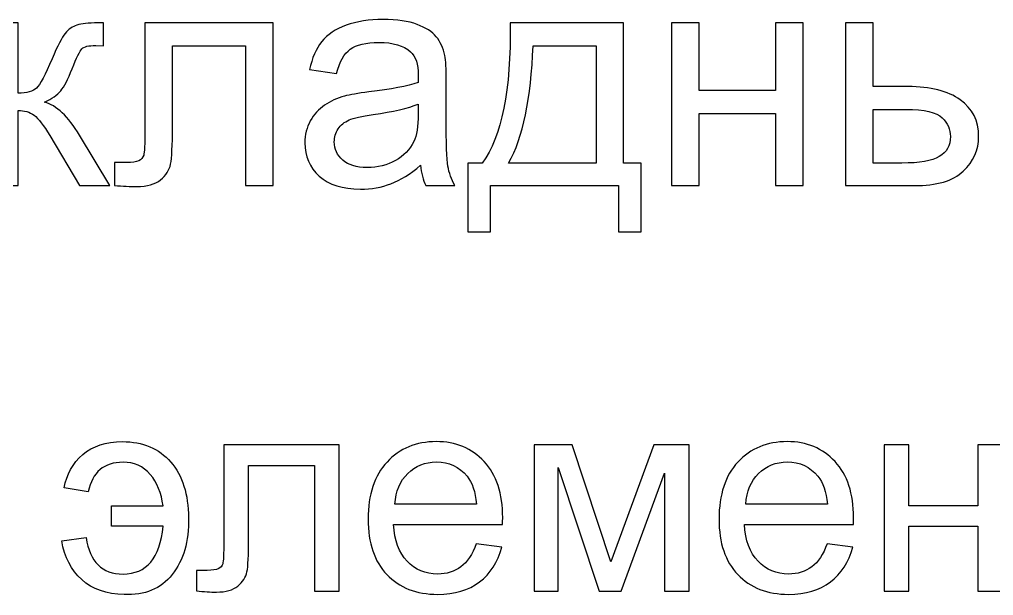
# Model space of a CAD drawing. Header units: millimetres. Extents: x -421 to 418, y -426 to 431.
# Drawn here: x -8.32 to 27.55, y 377.3 to 398.51 of the extents above; entities that cross this region are included whole.
import ezdxf

# ---------------------------------------------------------------- set-up
doc = ezdxf.new("R2010")
doc.units = ezdxf.units.MM
doc.header["$MEASUREMENT"] = 0
doc.layers.add('layer 1', color=7, linetype='Continuous')

msp = doc.modelspace()

# ---------------------------------------------------------------- linework, layer by layer
at = {"layer": 'layer 1', "color": 2}
for points, knots in [([(-9.3847, 398.3803), (-9.3847, 398.3803), (-8.369, 398.3803), (-8.369, 398.3803), (-8.369, 398.3803), (-8.369, 398.3803), (-8.369, 395.795), (-8.369, 395.795), (-8.369, 395.795), (-8.0458, 395.795), (-7.8188, 395.8565), (-7.688, 395.9816), (-7.688, 395.9816), (-7.5591, 396.1047), (-7.3687, 396.4644), (-7.1148, 397.0626), (-7.1148, 397.0626), (-6.9147, 397.5359), (-6.7531, 397.8475), (-6.63, 397.9975), (-6.63, 397.9975), (-6.505, 398.1476), (-6.3626, 398.2495), (-6.201, 398.3015), (-6.201, 398.3015), (-6.0375, 398.3534), (-5.7778, 398.3803), (-5.422, 398.3803), (-5.422, 398.3803), (-5.422, 398.3803), (-5.2181, 398.3803), (-5.2181, 398.3803), (-5.2181, 398.3803), (-5.2181, 398.3803), (-5.2181, 397.5436), (-5.2181, 397.5436), (-5.2181, 397.5436), (-5.2181, 397.5436), (-5.5008, 397.5493), (-5.5008, 397.5493), (-5.5008, 397.5493), (-5.7682, 397.5493), (-5.9394, 397.5089), (-6.0144, 397.4301), (-6.0144, 397.4301), (-6.0933, 397.3473), (-6.2145, 397.1011), (-6.3761, 396.6914), (-6.3761, 396.6914), (-6.53, 396.299), (-6.6704, 396.0277), (-6.7993, 395.8777), (-6.7993, 395.8777), (-6.9263, 395.7276), (-7.1244, 395.5911), (-7.3918, 395.466), (-7.3918, 395.466), (-6.9551, 395.3487), (-6.5242, 394.9428), (-6.101, 394.2464), (-6.101, 394.2464), (-6.101, 394.2464), (-4.9872, 392.3901), (-4.9872, 392.3901), (-4.9872, 392.3901), (-4.9872, 392.3901), (-6.1029, 392.3901), (-6.1029, 392.3901), (-6.1029, 392.3901), (-6.1029, 392.3901), (-7.2013, 394.2407), (-7.2013, 394.2407), (-7.2013, 394.2407), (-7.4226, 394.6158), (-7.6149, 394.862), (-7.7784, 394.9813), (-7.7784, 394.9813), (-7.9439, 395.1005), (-8.1401, 395.1602), (-8.369, 395.1602), (-8.369, 395.1602), (-8.369, 395.1602), (-8.369, 392.3901), (-8.369, 392.3901), (-8.369, 392.3901), (-8.369, 392.3901), (-9.3847, 392.3901), (-9.3847, 392.3901), (-9.3847, 392.3901), (-9.3847, 392.3901), (-9.3847, 398.3803), (-9.3847, 398.3803)], [0, 0, 0, 0, 0.0416667, 0.0416667, 0.0416667, 0.0416667, 0.0833333, 0.0833333, 0.0833333, 0.0833333, 0.125, 0.125, 0.125, 0.125, 0.1666667, 0.1666667, 0.1666667, 0.1666667, 0.2083333, 0.2083333, 0.2083333, 0.2083333, 0.25, 0.25, 0.25, 0.25, 0.2916667, 0.2916667, 0.2916667, 0.2916667, 0.3333333, 0.3333333, 0.3333333, 0.3333333, 0.375, 0.375, 0.375, 0.375, 0.4166667, 0.4166667, 0.4166667, 0.4166667, 0.4583333, 0.4583333, 0.4583333, 0.4583333, 0.5, 0.5, 0.5, 0.5, 0.5416667, 0.5416667, 0.5416667, 0.5416667, 0.5833333, 0.5833333, 0.5833333, 0.5833333, 0.625, 0.625, 0.625, 0.625, 0.6666667, 0.6666667, 0.6666667, 0.6666667, 0.7083333, 0.7083333, 0.7083333, 0.7083333, 0.75, 0.75, 0.75, 0.75, 0.7916667, 0.7916667, 0.7916667, 0.7916667, 0.8333333, 0.8333333, 0.8333333, 0.8333333, 0.875, 0.875, 0.875, 0.875, 0.9166667, 0.9166667, 0.9166667, 0.9166667, 1, 1, 1, 1]), ([(-3.6983, 398.3803), (-3.6983, 398.3803), (1.0223, 398.3803), (1.0223, 398.3803), (1.0223, 398.3803), (1.0223, 398.3803), (1.0223, 392.3959), (1.0223, 392.3959), (1.0223, 392.3959), (1.0223, 392.3959), (0.0066, 392.3959), (0.0066, 392.3959), (0.0066, 392.3959), (0.0066, 392.3959), (0.0066, 397.5378), (0.0066, 397.5378), (0.0066, 397.5378), (0.0066, 397.5378), (-2.6826, 397.5378), (-2.6826, 397.5378), (-2.6826, 397.5378), (-2.6826, 397.5378), (-2.6826, 394.5581), (-2.6826, 394.5581), (-2.6826, 394.5581), (-2.6826, 393.8636), (-2.7057, 393.4058), (-2.75, 393.1826), (-2.75, 393.1826), (-2.7961, 392.9614), (-2.9193, 392.7691), (-3.1212, 392.6036), (-3.1212, 392.6036), (-3.3251, 392.4382), (-3.6175, 392.3555), (-4.0003, 392.3555), (-4.0003, 392.3555), (-4.237, 392.3555), (-4.5101, 392.3709), (-4.8179, 392.3997), (-4.8179, 392.3997), (-4.8179, 392.3997), (-4.8179, 393.2442), (-4.8179, 393.2442), (-4.8179, 393.2442), (-4.8179, 393.2442), (-4.3735, 393.2442), (-4.3735, 393.2442), (-4.3735, 393.2442), (-4.1639, 393.2442), (-4.0138, 393.2654), (-3.9234, 393.3096), (-3.9234, 393.3096), (-3.833, 393.3519), (-3.7734, 393.4212), (-3.7426, 393.5154), (-3.7426, 393.5154), (-3.7137, 393.6097), (-3.6983, 393.9156), (-3.6983, 394.433), (-3.6983, 394.433), (-3.6983, 394.433), (-3.6983, 398.3803), (-3.6983, 398.3803)], [0, 0, 0, 0, 0.0588235, 0.0588235, 0.0588235, 0.0588235, 0.1176471, 0.1176471, 0.1176471, 0.1176471, 0.1764706, 0.1764706, 0.1764706, 0.1764706, 0.2352941, 0.2352941, 0.2352941, 0.2352941, 0.2941176, 0.2941176, 0.2941176, 0.2941176, 0.3529412, 0.3529412, 0.3529412, 0.3529412, 0.4117647, 0.4117647, 0.4117647, 0.4117647, 0.4705882, 0.4705882, 0.4705882, 0.4705882, 0.5294118, 0.5294118, 0.5294118, 0.5294118, 0.5882353, 0.5882353, 0.5882353, 0.5882353, 0.6470588, 0.6470588, 0.6470588, 0.6470588, 0.7058824, 0.7058824, 0.7058824, 0.7058824, 0.7647059, 0.7647059, 0.7647059, 0.7647059, 0.8235294, 0.8235294, 0.8235294, 0.8235294, 0.8823529, 0.8823529, 0.8823529, 0.8823529, 1, 1, 1, 1]), ([(6.4528, 393.1403), (6.0757, 392.8191), (5.7122, 392.594), (5.364, 392.4613), (5.364, 392.4613), (5.0158, 392.3285), (4.6426, 392.2631), (4.2425, 392.2631), (4.2425, 392.2631), (3.5846, 392.2631), (3.0787, 392.4228), (2.7247, 392.7441), (2.7247, 392.7441), (2.3708, 393.0634), (2.1938, 393.4731), (2.1938, 393.9713), (2.1938, 393.9713), (2.1938, 394.2637), (2.2611, 394.5311), (2.3939, 394.7735), (2.3939, 394.7735), (2.5285, 395.0159), (2.7036, 395.2082), (2.919, 395.3544), (2.919, 395.3544), (3.1364, 395.5006), (3.3788, 395.6122), (3.65, 395.6872), (3.65, 395.6872), (3.8501, 395.7392), (4.1521, 395.7892), (4.5541, 395.8392), (4.5541, 395.8392), (5.3736, 395.9354), (5.9796, 396.0527), (6.3662, 396.1874), (6.3662, 396.1874), (6.3701, 396.3259), (6.372, 396.4144), (6.372, 396.4509), (6.372, 396.4509), (6.372, 396.8626), (6.2758, 397.1531), (6.0834, 397.3223), (6.0834, 397.3223), (5.8237, 397.5513), (5.4371, 397.6647), (4.9254, 397.6647), (4.9254, 397.6647), (4.4464, 397.6647), (4.0925, 397.5801), (3.8655, 397.4128), (3.8655, 397.4128), (3.6365, 397.2454), (3.4692, 396.9492), (3.3595, 396.5221), (3.3595, 396.5221), (3.3595, 396.5221), (2.3669, 396.6606), (2.3669, 396.6606), (2.3669, 396.6606), (2.4573, 397.0857), (2.6055, 397.4301), (2.8132, 397.6917), (2.8132, 397.6917), (3.021, 397.9533), (3.3211, 398.1534), (3.7135, 398.2957), (3.7135, 398.2957), (4.104, 398.4361), (4.5599, 398.5073), (5.0754, 398.5073), (5.0754, 398.5073), (5.5871, 398.5073), (6.0046, 398.4477), (6.3258, 398.3265), (6.3258, 398.3265), (6.6451, 398.2053), (6.8817, 398.0552), (7.0318, 397.8725), (7.0318, 397.8725), (7.1818, 397.6898), (7.2876, 397.4589), (7.3492, 397.18), (7.3492, 397.18), (7.3819, 397.0069), (7.3992, 396.6952), (7.3992, 396.247), (7.3992, 396.247), (7.3992, 396.247), (7.3992, 394.9005), (7.3992, 394.9005), (7.3992, 394.9005), (7.3992, 393.9598), (7.4204, 393.3654), (7.4627, 393.1134), (7.4627, 393.1134), (7.5031, 392.8614), (7.5877, 392.6209), (7.7108, 392.3901), (7.7108, 392.3901), (7.7108, 392.3901), (6.649, 392.3901), (6.649, 392.3901), (6.649, 392.3901), (6.547, 392.6036), (6.4816, 392.8537), (6.4528, 393.1403)], [0, 0, 0, 0, 0.0357143, 0.0357143, 0.0357143, 0.0357143, 0.0714286, 0.0714286, 0.0714286, 0.0714286, 0.1071429, 0.1071429, 0.1071429, 0.1071429, 0.1428571, 0.1428571, 0.1428571, 0.1428571, 0.1785714, 0.1785714, 0.1785714, 0.1785714, 0.2142857, 0.2142857, 0.2142857, 0.2142857, 0.25, 0.25, 0.25, 0.25, 0.2857143, 0.2857143, 0.2857143, 0.2857143, 0.3214286, 0.3214286, 0.3214286, 0.3214286, 0.3571429, 0.3571429, 0.3571429, 0.3571429, 0.3928571, 0.3928571, 0.3928571, 0.3928571, 0.4285714, 0.4285714, 0.4285714, 0.4285714, 0.4642857, 0.4642857, 0.4642857, 0.4642857, 0.5, 0.5, 0.5, 0.5, 0.5357143, 0.5357143, 0.5357143, 0.5357143, 0.5714286, 0.5714286, 0.5714286, 0.5714286, 0.6071429, 0.6071429, 0.6071429, 0.6071429, 0.6428571, 0.6428571, 0.6428571, 0.6428571, 0.6785714, 0.6785714, 0.6785714, 0.6785714, 0.7142857, 0.7142857, 0.7142857, 0.7142857, 0.75, 0.75, 0.75, 0.75, 0.7857143, 0.7857143, 0.7857143, 0.7857143, 0.8214286, 0.8214286, 0.8214286, 0.8214286, 0.8571429, 0.8571429, 0.8571429, 0.8571429, 0.8928571, 0.8928571, 0.8928571, 0.8928571, 0.9285714, 0.9285714, 0.9285714, 0.9285714, 1, 1, 1, 1]), ([(9.7557, 398.3803), (9.7557, 398.3803), (13.9338, 398.3803), (13.9338, 398.3803), (13.9338, 398.3803), (13.9338, 398.3803), (13.9338, 393.2211), (13.9338, 393.2211), (13.9338, 393.2211), (13.9338, 393.2211), (14.5802, 393.2211), (14.5802, 393.2211), (14.5802, 393.2211), (14.5802, 393.2211), (14.5802, 390.6934), (14.5802, 390.6934), (14.5802, 390.6934), (14.5802, 390.6934), (13.7492, 390.6934), (13.7492, 390.6934), (13.7492, 390.6934), (13.7492, 390.6934), (13.7492, 392.3901), (13.7492, 392.3901), (13.7492, 392.3901), (13.7492, 392.3901), (9.0285, 392.3901), (9.0285, 392.3901), (9.0285, 392.3901), (9.0285, 392.3901), (9.0285, 390.6934), (9.0285, 390.6934), (9.0285, 390.6934), (9.0285, 390.6934), (8.1975, 390.6934), (8.1975, 390.6934), (8.1975, 390.6934), (8.1975, 390.6934), (8.1975, 393.2211), (8.1975, 393.2211), (8.1975, 393.2211), (8.1975, 393.2211), (8.7284, 393.2211), (8.7284, 393.2211), (8.7284, 393.2211), (9.444, 394.1926), (9.7864, 395.9123), (9.7557, 398.3803)], [0, 0, 0, 0, 0.0769231, 0.0769231, 0.0769231, 0.0769231, 0.1538462, 0.1538462, 0.1538462, 0.1538462, 0.2307692, 0.2307692, 0.2307692, 0.2307692, 0.3076923, 0.3076923, 0.3076923, 0.3076923, 0.3846154, 0.3846154, 0.3846154, 0.3846154, 0.4615385, 0.4615385, 0.4615385, 0.4615385, 0.5384615, 0.5384615, 0.5384615, 0.5384615, 0.6153846, 0.6153846, 0.6153846, 0.6153846, 0.6923077, 0.6923077, 0.6923077, 0.6923077, 0.7692308, 0.7692308, 0.7692308, 0.7692308, 0.8461538, 0.8461538, 0.8461538, 0.8461538, 1, 1, 1, 1]), ([(15.694, 398.3803), (15.694, 398.3803), (16.7097, 398.3803), (16.7097, 398.3803), (16.7097, 398.3803), (16.7097, 398.3803), (16.7097, 395.8873), (16.7097, 395.8873), (16.7097, 395.8873), (16.7097, 395.8873), (19.5259, 395.8873), (19.5259, 395.8873), (19.5259, 395.8873), (19.5259, 395.8873), (19.5259, 398.3803), (19.5259, 398.3803), (19.5259, 398.3803), (19.5259, 398.3803), (20.5416, 398.3803), (20.5416, 398.3803), (20.5416, 398.3803), (20.5416, 398.3803), (20.5416, 392.3901), (20.5416, 392.3901), (20.5416, 392.3901), (20.5416, 392.3901), (19.5259, 392.3901), (19.5259, 392.3901), (19.5259, 392.3901), (19.5259, 392.3901), (19.5259, 395.0447), (19.5259, 395.0447), (19.5259, 395.0447), (19.5259, 395.0447), (16.7097, 395.0447), (16.7097, 395.0447), (16.7097, 395.0447), (16.7097, 395.0447), (16.7097, 392.3901), (16.7097, 392.3901), (16.7097, 392.3901), (16.7097, 392.3901), (15.694, 392.3901), (15.694, 392.3901), (15.694, 392.3901), (15.694, 392.3901), (15.694, 398.3803), (15.694, 398.3803)], [0, 0, 0, 0, 0.0769231, 0.0769231, 0.0769231, 0.0769231, 0.1538462, 0.1538462, 0.1538462, 0.1538462, 0.2307692, 0.2307692, 0.2307692, 0.2307692, 0.3076923, 0.3076923, 0.3076923, 0.3076923, 0.3846154, 0.3846154, 0.3846154, 0.3846154, 0.4615385, 0.4615385, 0.4615385, 0.4615385, 0.5384615, 0.5384615, 0.5384615, 0.5384615, 0.6153846, 0.6153846, 0.6153846, 0.6153846, 0.6923077, 0.6923077, 0.6923077, 0.6923077, 0.7692308, 0.7692308, 0.7692308, 0.7692308, 0.8461538, 0.8461538, 0.8461538, 0.8461538, 1, 1, 1, 1]), ([(22.1017, 398.3803), (22.1017, 398.3803), (23.1174, 398.3803), (23.1174, 398.3803), (23.1174, 398.3803), (23.1174, 398.3803), (23.1174, 396.0373), (23.1174, 396.0373), (23.1174, 396.0373), (23.1174, 396.0373), (24.3985, 396.0373), (24.3985, 396.0373), (24.3985, 396.0373), (25.2353, 396.0373), (25.8778, 395.8758), (26.3299, 395.5507), (26.3299, 395.5507), (26.7819, 395.2256), (27.007, 394.7773), (27.007, 394.206), (27.007, 394.206), (27.007, 393.7059), (26.8185, 393.2788), (26.4414, 392.923), (26.4414, 392.923), (26.0644, 392.5671), (25.4623, 392.3901), (24.6332, 392.3901), (24.6332, 392.3901), (24.6332, 392.3901), (22.1017, 392.3901), (22.1017, 392.3901), (22.1017, 392.3901), (22.1017, 392.3901), (22.1017, 398.3803), (22.1017, 398.3803)], [0, 0, 0, 0, 0.1, 0.1, 0.1, 0.1, 0.2, 0.2, 0.2, 0.2, 0.3, 0.3, 0.3, 0.3, 0.4, 0.4, 0.4, 0.4, 0.5, 0.5, 0.5, 0.5, 0.6, 0.6, 0.6, 0.6, 0.7, 0.7, 0.7, 0.7, 0.8, 0.8, 0.8, 0.8, 1, 1, 1, 1]), ([(10.5982, 397.5378), (10.5232, 395.593), (10.2231, 394.1541), (9.6979, 393.2211), (9.6979, 393.2211), (9.6979, 393.2211), (12.9181, 393.2211), (12.9181, 393.2211), (12.9181, 393.2211), (12.9181, 393.2211), (12.9181, 397.5378), (12.9181, 397.5378), (12.9181, 397.5378), (12.9181, 397.5378), (10.5982, 397.5378), (10.5982, 397.5378)], [0, 0, 0, 0, 0.2, 0.2, 0.2, 0.2, 0.4, 0.4, 0.4, 0.4, 0.6, 0.6, 0.6, 0.6, 1, 1, 1, 1]), ([(6.372, 395.391), (6.0026, 395.2409), (5.4486, 395.114), (4.7099, 395.0101), (4.7099, 395.0101), (4.2906, 394.9505), (3.9943, 394.8832), (3.8212, 394.8081), (3.8212, 394.8081), (3.6481, 394.7331), (3.5154, 394.6235), (3.4211, 394.4811), (3.4211, 394.4811), (3.3268, 394.3368), (3.2787, 394.1772), (3.2787, 394.0002), (3.2787, 394.0002), (3.2787, 393.7328), (3.3807, 393.5077), (3.5865, 393.3288), (3.5865, 393.3288), (3.7924, 393.1499), (4.0925, 393.0595), (4.4868, 393.0595), (4.4868, 393.0595), (4.8773, 393.0595), (5.2255, 393.1442), (5.5313, 393.3154), (5.5313, 393.3154), (5.8353, 393.4847), (6.0603, 393.7174), (6.2027, 394.0117), (6.2027, 394.0117), (6.3123, 394.2407), (6.3662, 394.5773), (6.3662, 395.0217), (6.3662, 395.0217), (6.3662, 395.0217), (6.372, 395.391), (6.372, 395.391)], [0, 0, 0, 0, 0.0909091, 0.0909091, 0.0909091, 0.0909091, 0.1818182, 0.1818182, 0.1818182, 0.1818182, 0.2727273, 0.2727273, 0.2727273, 0.2727273, 0.3636364, 0.3636364, 0.3636364, 0.3636364, 0.4545455, 0.4545455, 0.4545455, 0.4545455, 0.5454545, 0.5454545, 0.5454545, 0.5454545, 0.6363636, 0.6363636, 0.6363636, 0.6363636, 0.7272727, 0.7272727, 0.7272727, 0.7272727, 0.8181818, 0.8181818, 0.8181818, 0.8181818, 1, 1, 1, 1]), ([(23.1174, 393.2211), (23.1174, 393.2211), (24.1831, 393.2211), (24.1831, 393.2211), (24.1831, 393.2211), (24.8237, 393.2211), (25.2834, 393.3), (25.5566, 393.4577), (25.5566, 393.4577), (25.8316, 393.6155), (25.9682, 393.8617), (25.9682, 394.1964), (25.9682, 394.1964), (25.9682, 394.4561), (25.8663, 394.6869), (25.6643, 394.8908), (25.6643, 394.8908), (25.4604, 395.0928), (25.0122, 395.1948), (24.3177, 395.1948), (24.3177, 395.1948), (24.3177, 395.1948), (23.1174, 395.1948), (23.1174, 395.1948), (23.1174, 395.1948), (23.1174, 395.1948), (23.1174, 393.2211), (23.1174, 393.2211)], [0, 0, 0, 0, 0.125, 0.125, 0.125, 0.125, 0.25, 0.25, 0.25, 0.25, 0.375, 0.375, 0.375, 0.375, 0.5, 0.5, 0.5, 0.5, 0.625, 0.625, 0.625, 0.625, 0.75, 0.75, 0.75, 0.75, 1, 1, 1, 1])]:
    msp.add_open_spline(points, degree=3, knots=knots, dxfattribs=at)
at = {"layer": 'layer 1', "color": 177}
for points, knots in [([(-4.9308, 380.5985), (-4.9308, 380.5985), (-4.9308, 379.8504), (-4.9308, 379.8504), (-4.9308, 379.8504), (-4.9308, 379.8504), (-3.0293, 379.8504), (-3.0293, 379.8504), (-3.0293, 379.8504), (-3.0865, 379.2651), (-3.2371, 378.827), (-3.483, 378.5343), (-3.483, 378.5343), (-3.7272, 378.2416), (-4.0684, 378.0944), (-4.503, 378.0944), (-4.503, 378.0944), (-5.2737, 378.0944), (-5.7274, 378.5412), (-5.8659, 379.4348), (-5.8659, 379.4348), (-5.8659, 379.4348), (-6.7595, 379.3101), (-6.7595, 379.3101), (-6.7595, 379.3101), (-6.6643, 378.7213), (-6.4184, 378.2468), (-6.0218, 377.8866), (-6.0218, 377.8866), (-5.6252, 377.5264), (-5.1057, 377.3463), (-4.4649, 377.3463), (-4.4649, 377.3463), (-3.7012, 377.303), (-3.1107, 377.5455), (-2.6916, 378.0736), (-2.6916, 378.0736), (-2.2726, 378.6018), (-2.0734, 379.2963), (-2.0942, 380.1569), (-2.0942, 380.1569), (-2.0942, 381.0315), (-2.3124, 381.719), (-2.7471, 382.2177), (-2.7471, 382.2177), (-3.1835, 382.7182), (-3.7774, 382.9676), (-4.529, 382.9676), (-4.529, 382.9676), (-5.1299, 382.9676), (-5.6166, 382.8082), (-5.9872, 382.4913), (-5.9872, 382.4913), (-6.3595, 382.1727), (-6.5846, 381.764), (-6.666, 381.2635), (-6.666, 381.2635), (-6.666, 381.2635), (-5.7828, 381.1181), (-5.7828, 381.1181), (-5.7828, 381.1181), (-5.6339, 381.8454), (-5.2061, 382.2091), (-4.4996, 382.2091), (-4.4996, 382.2091), (-4.0944, 382.2091), (-3.7619, 382.0601), (-3.5038, 381.7623), (-3.5038, 381.7623), (-3.2441, 381.4644), (-3.0865, 381.0765), (-3.0293, 380.5985), (-3.0293, 380.5985), (-3.0293, 380.5985), (-4.9308, 380.5985), (-4.9308, 380.5985)], [0, 0, 0, 0, 0.05, 0.05, 0.05, 0.05, 0.1, 0.1, 0.1, 0.1, 0.15, 0.15, 0.15, 0.15, 0.2, 0.2, 0.2, 0.2, 0.25, 0.25, 0.25, 0.25, 0.3, 0.3, 0.3, 0.3, 0.35, 0.35, 0.35, 0.35, 0.4, 0.4, 0.4, 0.4, 0.45, 0.45, 0.45, 0.45, 0.5, 0.5, 0.5, 0.5, 0.55, 0.55, 0.55, 0.55, 0.6, 0.6, 0.6, 0.6, 0.65, 0.65, 0.65, 0.65, 0.7, 0.7, 0.7, 0.7, 0.75, 0.75, 0.75, 0.75, 0.8, 0.8, 0.8, 0.8, 0.85, 0.85, 0.85, 0.85, 0.9, 0.9, 0.9, 0.9, 1, 1, 1, 1]), ([(-0.7919, 382.8533), (-0.7919, 382.8533), (3.4578, 382.8533), (3.4578, 382.8533), (3.4578, 382.8533), (3.4578, 382.8533), (3.4578, 377.4658), (3.4578, 377.4658), (3.4578, 377.4658), (3.4578, 377.4658), (2.5434, 377.4658), (2.5434, 377.4658), (2.5434, 377.4658), (2.5434, 377.4658), (2.5434, 382.0948), (2.5434, 382.0948), (2.5434, 382.0948), (2.5434, 382.0948), (0.1224, 382.0948), (0.1224, 382.0948), (0.1224, 382.0948), (0.1224, 382.0948), (0.1224, 379.4123), (0.1224, 379.4123), (0.1224, 379.4123), (0.1224, 378.7871), (0.1016, 378.375), (0.0618, 378.1741), (0.0618, 378.1741), (0.0203, 377.9749), (-0.0906, 377.8018), (-0.2724, 377.6528), (-0.2724, 377.6528), (-0.456, 377.5039), (-0.7192, 377.4294), (-1.0638, 377.4294), (-1.0638, 377.4294), (-1.2768, 377.4294), (-1.5227, 377.4433), (-1.7998, 377.4693), (-1.7998, 377.4693), (-1.7998, 377.4693), (-1.7998, 378.2295), (-1.7998, 378.2295), (-1.7998, 378.2295), (-1.7998, 378.2295), (-1.3998, 378.2295), (-1.3998, 378.2295), (-1.3998, 378.2295), (-1.211, 378.2295), (-1.0759, 378.2485), (-0.9946, 378.2884), (-0.9946, 378.2884), (-0.9132, 378.3265), (-0.8595, 378.3888), (-0.8318, 378.4737), (-0.8318, 378.4737), (-0.8058, 378.5585), (-0.7919, 378.8339), (-0.7919, 379.2997), (-0.7919, 379.2997), (-0.7919, 379.2997), (-0.7919, 382.8533), (-0.7919, 382.8533)], [0, 0, 0, 0, 0.0588235, 0.0588235, 0.0588235, 0.0588235, 0.1176471, 0.1176471, 0.1176471, 0.1176471, 0.1764706, 0.1764706, 0.1764706, 0.1764706, 0.2352941, 0.2352941, 0.2352941, 0.2352941, 0.2941176, 0.2941176, 0.2941176, 0.2941176, 0.3529412, 0.3529412, 0.3529412, 0.3529412, 0.4117647, 0.4117647, 0.4117647, 0.4117647, 0.4705882, 0.4705882, 0.4705882, 0.4705882, 0.5294118, 0.5294118, 0.5294118, 0.5294118, 0.5882353, 0.5882353, 0.5882353, 0.5882353, 0.6470588, 0.6470588, 0.6470588, 0.6470588, 0.7058824, 0.7058824, 0.7058824, 0.7058824, 0.7647059, 0.7647059, 0.7647059, 0.7647059, 0.8235294, 0.8235294, 0.8235294, 0.8235294, 0.8823529, 0.8823529, 0.8823529, 0.8823529, 1, 1, 1, 1]), ([(8.5024, 379.2062), (8.5024, 379.2062), (9.4479, 379.0815), (9.4479, 379.0815), (9.4479, 379.0815), (9.3007, 378.5326), (9.0254, 378.1048), (8.6236, 377.8018), (8.6236, 377.8018), (8.2219, 377.4987), (7.7093, 377.3463), (7.0841, 377.3463), (7.0841, 377.3463), (6.2979, 377.3463), (5.6745, 377.5887), (5.2138, 378.0736), (5.2138, 378.0736), (4.7532, 378.5568), (4.5228, 379.2374), (4.5228, 380.1119), (4.5228, 380.1119), (4.5228, 381.0159), (4.7549, 381.719), (5.2207, 382.2177), (5.2207, 382.2177), (5.6866, 382.7182), (6.291, 382.9676), (7.0339, 382.9676), (7.0339, 382.9676), (7.7526, 382.9676), (8.3396, 382.7234), (8.7951, 382.2333), (8.7951, 382.2333), (9.2505, 381.7432), (9.4791, 381.054), (9.4791, 380.1656), (9.4791, 380.1656), (9.4791, 380.1119), (9.4774, 380.0305), (9.4739, 379.9231), (9.4739, 379.9231), (9.4739, 379.9231), (5.458, 379.9231), (5.458, 379.9231), (5.458, 379.9231), (5.4926, 379.3326), (5.6589, 378.8789), (5.9602, 378.5655), (5.9602, 378.5655), (6.2598, 378.252), (6.6356, 378.0944), (7.0841, 378.0944), (7.0841, 378.0944), (7.4183, 378.0944), (7.7041, 378.1827), (7.9396, 378.3594), (7.9396, 378.3594), (8.1768, 378.536), (8.3639, 378.8183), (8.5024, 379.2062)], [0, 0, 0, 0, 0.0625, 0.0625, 0.0625, 0.0625, 0.125, 0.125, 0.125, 0.125, 0.1875, 0.1875, 0.1875, 0.1875, 0.25, 0.25, 0.25, 0.25, 0.3125, 0.3125, 0.3125, 0.3125, 0.375, 0.375, 0.375, 0.375, 0.4375, 0.4375, 0.4375, 0.4375, 0.5, 0.5, 0.5, 0.5, 0.5625, 0.5625, 0.5625, 0.5625, 0.625, 0.625, 0.625, 0.625, 0.6875, 0.6875, 0.6875, 0.6875, 0.75, 0.75, 0.75, 0.75, 0.8125, 0.8125, 0.8125, 0.8125, 0.875, 0.875, 0.875, 0.875, 1, 1, 1, 1]), ([(10.6341, 382.8533), (10.6341, 382.8533), (12.0403, 382.8533), (12.0403, 382.8533), (12.0403, 382.8533), (12.0403, 382.8533), (13.4656, 378.5377), (13.4656, 378.5377), (13.4656, 378.5377), (13.4656, 378.5377), (15.0432, 382.8533), (15.0432, 382.8533), (15.0432, 382.8533), (15.0432, 382.8533), (16.3489, 382.8533), (16.3489, 382.8533), (16.3489, 382.8533), (16.3489, 382.8533), (16.3489, 377.4606), (16.3489, 377.4606), (16.3489, 377.4606), (16.3489, 377.4606), (15.4346, 377.4606), (15.4346, 377.4606), (15.4346, 377.4606), (15.4346, 377.4606), (15.4346, 381.8021), (15.4346, 381.8021), (15.4346, 381.8021), (15.4346, 381.8021), (13.8465, 377.4606), (13.8465, 377.4606), (13.8465, 377.4606), (13.8465, 377.4606), (13.0292, 377.4606), (13.0292, 377.4606), (13.0292, 377.4606), (13.0292, 377.4606), (11.5277, 382.0099), (11.5277, 382.0099), (11.5277, 382.0099), (11.5277, 382.0099), (11.5277, 377.4606), (11.5277, 377.4606), (11.5277, 377.4606), (11.5277, 377.4606), (10.6341, 377.4606), (10.6341, 377.4606), (10.6341, 377.4606), (10.6341, 377.4606), (10.6341, 382.8533), (10.6341, 382.8533)], [0, 0, 0, 0, 0.0714286, 0.0714286, 0.0714286, 0.0714286, 0.1428571, 0.1428571, 0.1428571, 0.1428571, 0.2142857, 0.2142857, 0.2142857, 0.2142857, 0.2857143, 0.2857143, 0.2857143, 0.2857143, 0.3571429, 0.3571429, 0.3571429, 0.3571429, 0.4285714, 0.4285714, 0.4285714, 0.4285714, 0.5, 0.5, 0.5, 0.5, 0.5714286, 0.5714286, 0.5714286, 0.5714286, 0.6428571, 0.6428571, 0.6428571, 0.6428571, 0.7142857, 0.7142857, 0.7142857, 0.7142857, 0.7857143, 0.7857143, 0.7857143, 0.7857143, 0.8571429, 0.8571429, 0.8571429, 0.8571429, 1, 1, 1, 1]), ([(21.4247, 379.2062), (21.4247, 379.2062), (22.3702, 379.0815), (22.3702, 379.0815), (22.3702, 379.0815), (22.223, 378.5326), (21.9477, 378.1048), (21.5459, 377.8018), (21.5459, 377.8018), (21.1442, 377.4987), (20.6316, 377.3463), (20.0064, 377.3463), (20.0064, 377.3463), (19.2202, 377.3463), (18.5968, 377.5887), (18.1361, 378.0736), (18.1361, 378.0736), (17.6755, 378.5568), (17.4451, 379.2374), (17.4451, 380.1119), (17.4451, 380.1119), (17.4451, 381.0159), (17.6772, 381.719), (18.143, 382.2177), (18.143, 382.2177), (18.6089, 382.7182), (19.2133, 382.9676), (19.9562, 382.9676), (19.9562, 382.9676), (20.6749, 382.9676), (21.2619, 382.7234), (21.7174, 382.2333), (21.7174, 382.2333), (22.1728, 381.7432), (22.4014, 381.054), (22.4014, 380.1656), (22.4014, 380.1656), (22.4014, 380.1119), (22.3997, 380.0305), (22.3962, 379.9231), (22.3962, 379.9231), (22.3962, 379.9231), (18.3803, 379.9231), (18.3803, 379.9231), (18.3803, 379.9231), (18.4149, 379.3326), (18.5812, 378.8789), (18.8825, 378.5655), (18.8825, 378.5655), (19.1821, 378.252), (19.5579, 378.0944), (20.0064, 378.0944), (20.0064, 378.0944), (20.3406, 378.0944), (20.6264, 378.1827), (20.8619, 378.3594), (20.8619, 378.3594), (21.0991, 378.536), (21.2862, 378.8183), (21.4247, 379.2062)], [0, 0, 0, 0, 0.0625, 0.0625, 0.0625, 0.0625, 0.125, 0.125, 0.125, 0.125, 0.1875, 0.1875, 0.1875, 0.1875, 0.25, 0.25, 0.25, 0.25, 0.3125, 0.3125, 0.3125, 0.3125, 0.375, 0.375, 0.375, 0.375, 0.4375, 0.4375, 0.4375, 0.4375, 0.5, 0.5, 0.5, 0.5, 0.5625, 0.5625, 0.5625, 0.5625, 0.625, 0.625, 0.625, 0.625, 0.6875, 0.6875, 0.6875, 0.6875, 0.75, 0.75, 0.75, 0.75, 0.8125, 0.8125, 0.8125, 0.8125, 0.875, 0.875, 0.875, 0.875, 1, 1, 1, 1]), ([(23.5253, 382.8533), (23.5253, 382.8533), (24.4396, 382.8533), (24.4396, 382.8533), (24.4396, 382.8533), (24.4396, 382.8533), (24.4396, 380.6089), (24.4396, 380.6089), (24.4396, 380.6089), (24.4396, 380.6089), (26.9749, 380.6089), (26.9749, 380.6089), (26.9749, 380.6089), (26.9749, 380.6089), (26.9749, 382.8533), (26.9749, 382.8533), (26.9749, 382.8533), (26.9749, 382.8533), (27.8893, 382.8533), (27.8893, 382.8533), (27.8893, 382.8533), (27.8893, 382.8533), (27.8893, 377.4606), (27.8893, 377.4606), (27.8893, 377.4606), (27.8893, 377.4606), (26.9749, 377.4606), (26.9749, 377.4606), (26.9749, 377.4606), (26.9749, 377.4606), (26.9749, 379.8504), (26.9749, 379.8504), (26.9749, 379.8504), (26.9749, 379.8504), (24.4396, 379.8504), (24.4396, 379.8504), (24.4396, 379.8504), (24.4396, 379.8504), (24.4396, 377.4606), (24.4396, 377.4606), (24.4396, 377.4606), (24.4396, 377.4606), (23.5253, 377.4606), (23.5253, 377.4606), (23.5253, 377.4606), (23.5253, 377.4606), (23.5253, 382.8533), (23.5253, 382.8533)], [0, 0, 0, 0, 0.0769231, 0.0769231, 0.0769231, 0.0769231, 0.1538462, 0.1538462, 0.1538462, 0.1538462, 0.2307692, 0.2307692, 0.2307692, 0.2307692, 0.3076923, 0.3076923, 0.3076923, 0.3076923, 0.3846154, 0.3846154, 0.3846154, 0.3846154, 0.4615385, 0.4615385, 0.4615385, 0.4615385, 0.5384615, 0.5384615, 0.5384615, 0.5384615, 0.6153846, 0.6153846, 0.6153846, 0.6153846, 0.6923077, 0.6923077, 0.6923077, 0.6923077, 0.7692308, 0.7692308, 0.7692308, 0.7692308, 0.8461538, 0.8461538, 0.8461538, 0.8461538, 1, 1, 1, 1]), ([(5.5099, 380.6713), (5.5099, 380.6713), (8.5128, 380.6713), (8.5128, 380.6713), (8.5128, 380.6713), (8.473, 381.125), (8.3569, 381.4644), (8.1682, 381.6913), (8.1682, 381.6913), (7.879, 382.0428), (7.5015, 382.2194), (7.0391, 382.2194), (7.0391, 382.2194), (6.62, 382.2194), (6.2685, 382.0792), (5.9827, 381.7986), (5.9827, 381.7986), (5.6987, 381.5181), (5.5411, 381.1423), (5.5099, 380.6713)], [0, 0, 0, 0, 0.1666667, 0.1666667, 0.1666667, 0.1666667, 0.3333333, 0.3333333, 0.3333333, 0.3333333, 0.5, 0.5, 0.5, 0.5, 0.6666667, 0.6666667, 0.6666667, 0.6666667, 1, 1, 1, 1]), ([(18.4322, 380.6713), (18.4322, 380.6713), (21.4351, 380.6713), (21.4351, 380.6713), (21.4351, 380.6713), (21.3953, 381.125), (21.2792, 381.4644), (21.0905, 381.6913), (21.0905, 381.6913), (20.8013, 382.0428), (20.4238, 382.2194), (19.9614, 382.2194), (19.9614, 382.2194), (19.5423, 382.2194), (19.1908, 382.0792), (18.905, 381.7986), (18.905, 381.7986), (18.621, 381.5181), (18.4634, 381.1423), (18.4322, 380.6713)], [0, 0, 0, 0, 0.1666667, 0.1666667, 0.1666667, 0.1666667, 0.3333333, 0.3333333, 0.3333333, 0.3333333, 0.5, 0.5, 0.5, 0.5, 0.6666667, 0.6666667, 0.6666667, 0.6666667, 1, 1, 1, 1])]:
    msp.add_open_spline(points, degree=3, knots=knots, dxfattribs=at)

doc.saveas('drawing.dxf')
